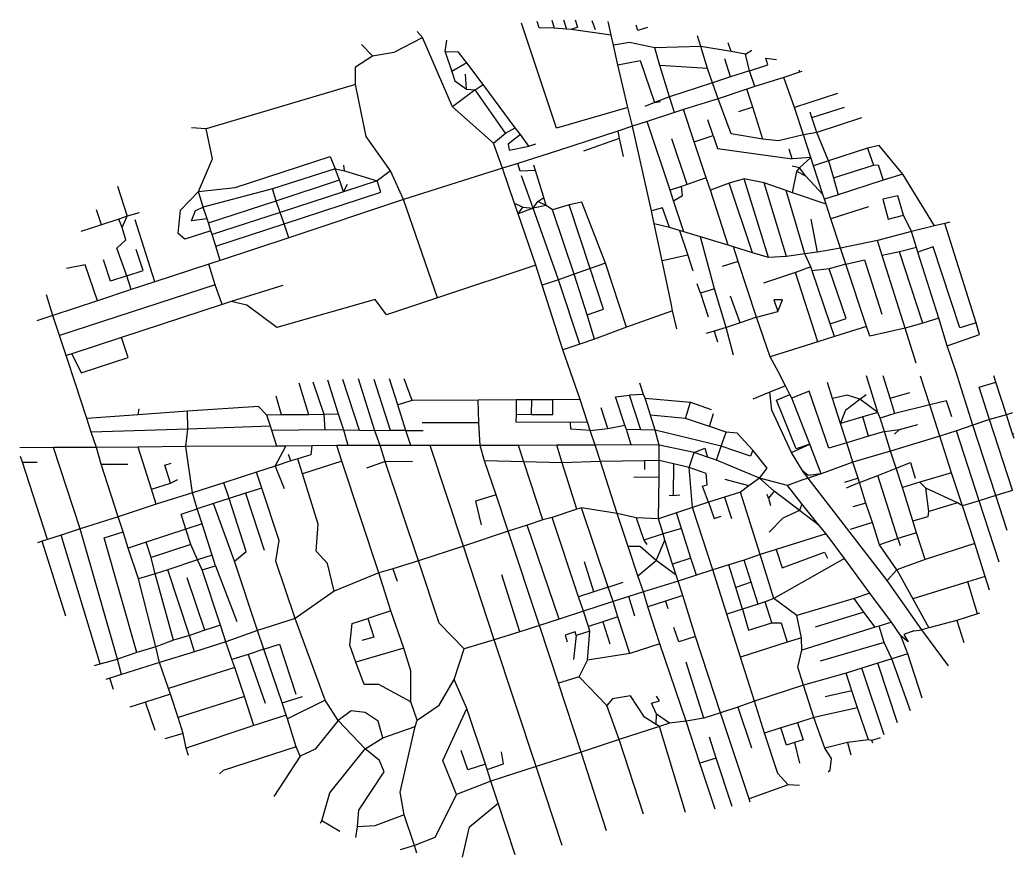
# Model space of a CAD drawing. Header units: metres. Extents: x 622161 to 624985, y 4834687 to 4837065.
import ezdxf

# ---------------------------------------------------------------- set-up
doc = ezdxf.new("R2010")
doc.units = ezdxf.units.M

msp = doc.modelspace()

# ---------------------------------------------------------------- linework, layer by layer
at = {"layer": 'ROADS'}
for points in [[(623671.4, 4837063.9), (623678.7, 4837041.1)], [(623705.2, 4837065), (623713.4, 4837038.8)], [(623738.4, 4837065.1), (623744.4, 4837044.4), (623726.6, 4837037.9)], [(623785.1, 4837063.2), (623794.6, 4837038.2)], [(623887.2, 4836816.6), (623685.2, 4836757.5), (623585.2, 4837055.6)], [(623678.7, 4837041.1), (623636.1, 4837042.4), (623630.3, 4837060.3)], [(623713.4, 4837038.8), (623678.7, 4837041.1)], [(623726.6, 4837037.9), (623713.4, 4837038.8)], [(623840.6, 4837021.3), (623726.6, 4837037.9)], [(623840.6, 4837021.3), (623832.1, 4837060.7)], [(623943.3, 4837043.1), (623916.3, 4837035), (623911, 4837049.6)], [(623162.8, 4836962.9), (623224, 4836973), (623304.7, 4837015.3)], [(623304.7, 4837015.3), (623289.6, 4837032.5)], [(623389.2, 4836818.2), (623304.7, 4837015.3)], [(623369.1, 4836974.3), (623373.6, 4837007.4)], [(623846.7, 4836993.4), (623840.6, 4837021.3)], [(624094.5, 4836989.8), (624085, 4837019.4)], [(623130.7, 4836994.9), (623162.8, 4836962.9)], [(623964.6, 4836985.4), (623892.7, 4837000.4), (623846.7, 4836993.4)], [(623859.4, 4836937.3), (623846.7, 4836993.4)], [(624094.5, 4836989.8), (623964.6, 4836985.4)], [(623978, 4836935.4), (623964.6, 4836985.4)], [(624114.2, 4836927.4), (624094.5, 4836989.8)], [(624180.6, 4836975.2), (624094.5, 4836989.8)], [(624180.6, 4836975.2), (624172.3, 4837000)], [(624221.8, 4836967.5), (624240.2, 4836979.2)], [(623113.9, 4836881.4), (623114.1, 4836932), (623162.8, 4836962.9)], [(623369.1, 4836974.3), (623387.7, 4836918)], [(623430.7, 4836943.2), (623407, 4836973.3), (623369.1, 4836974.3)], [(624178.7, 4836902.9), (624162.6, 4836954.5)], [(624221.8, 4836967.5), (624180.6, 4836975.2)], [(624233.2, 4836920), (624221.8, 4836967.5)], [(624233.2, 4836920), (624285.1, 4836937.6), (624279.4, 4836956.5), (624309.7, 4836952.7)], [(623430.7, 4836943.2), (623387.7, 4836918)], [(623476.3, 4836881.5), (623430.7, 4836943.2)], [(623859.4, 4836937.3), (623922.4, 4836949.4), (623963.3, 4836830.3)], [(623887.2, 4836816.6), (623859.4, 4836937.3)], [(624006.2, 4836846.6), (623978, 4836935.4)], [(624114.2, 4836927.4), (623978, 4836935.4)], [(624127.7, 4836886), (624114.2, 4836927.4)], [(624375, 4836916.1), (624374.8, 4836921.8)], [(623387.7, 4836918), (623395.8, 4836891.9), (623429.8, 4836867.9)], [(623429.8, 4836867.9), (623426.7, 4836910.9)], [(624178.7, 4836902.9), (624127.7, 4836886)], [(624233.2, 4836920), (624178.7, 4836902.9)], [(624248.4, 4836875.5), (624233.2, 4836920)], [(624331, 4836901.8), (624248.4, 4836875.5)], [(624375, 4836916.1), (624331, 4836901.8)], [(624360.8, 4836816.2), (624331, 4836901.8)], [(624381.8, 4836918.4), (624375, 4836916.1)], [(623113.9, 4836881.4), (622690.2, 4836755.8)], [(623213.8, 4836636.4), (623144.8, 4836733.6), (623113.9, 4836881.4)], [(623454.2, 4836866.4), (623389.2, 4836818.2)], [(623429.8, 4836867.9), (623454.2, 4836866.4)], [(623454.2, 4836866.4), (623476.3, 4836881.5)], [(623540, 4836742.9), (623454.2, 4836866.4)], [(623567.2, 4836758.5), (623476.3, 4836881.5)], [(624127.7, 4836886), (624006.2, 4836846.6)], [(624143.8, 4836841), (624127.7, 4836886)], [(624225.6, 4836867.8), (624143.8, 4836841)], [(624248.4, 4836875.5), (624225.6, 4836867.8)], [(624242.1, 4836817.4), (624225.6, 4836867.8)], [(624006.2, 4836846.6), (623963.3, 4836830.3)], [(624020.3, 4836802.1), (624006.2, 4836846.6)], [(624143.8, 4836841), (624046, 4836810.5)], [(624271.2, 4836726), (624181.4, 4836741.4), (624143.8, 4836841)], [(624483.5, 4836855.6), (624360.8, 4836816.2)], [(623505.6, 4836714.6), (623389.2, 4836818.2)], [(623900.6, 4836762.9), (623887.2, 4836816.6)], [(623963.3, 4836830.3), (623936.2, 4836819.4)], [(623963.3, 4836830.3), (623980.6, 4836833.3)], [(624046, 4836810.5), (624020.3, 4836802.1)], [(624075.9, 4836719.1), (624046, 4836810.5)], [(624242.1, 4836817.4), (624201.8, 4836804.1)], [(624271.2, 4836726), (624242.1, 4836817.4)], [(624386.4, 4836738.5), (624360.8, 4836816.2)], [(624409.8, 4836787.5), (624502.7, 4836817.5)], [(624020.3, 4836802.1), (623942.8, 4836776.7)], [(624129.7, 4836736.3), (624115, 4836781.5)], [(624409.8, 4836787.5), (624405.3, 4836802.6)], [(624424.4, 4836745), (624409.8, 4836787.5)], [(624551.3, 4836787.2), (624424.4, 4836745)], [(622690.2, 4836755.8), (622648.5, 4836758.5)], [(622668.1, 4836577.5), (622708.1, 4836670), (622690.2, 4836755.8)], [(623540, 4836742.9), (623567.2, 4836758.5)], [(623582.5, 4836739), (623567.2, 4836758.5)], [(623900.6, 4836762.9), (623858.8, 4836749)], [(623942.8, 4836776.7), (623900.6, 4836762.9)], [(623954.3, 4836522.8), (623900.6, 4836762.9)], [(624007.8, 4836581.7), (623942.8, 4836776.7)], [(623505.6, 4836714.6), (623540, 4836742.9)], [(623582.5, 4836739), (623547.9, 4836712.4), (623550.6, 4836695.2), (623606.3, 4836706.1)], [(623606.3, 4836706.1), (623582.5, 4836739)], [(623858.8, 4836749), (623687.5, 4836693)], [(623863.4, 4836728.4), (623761.8, 4836692.4)], [(623858.8, 4836749), (623863.4, 4836728.4)], [(623863.4, 4836728.4), (623874.3, 4836677.4)], [(624055.6, 4836597.7), (624012.7, 4836726.7)], [(624075.9, 4836719.1), (624129.7, 4836736.3)], [(624129.7, 4836736.3), (624142, 4836700.1), (624354.2, 4836670.4)], [(624386.4, 4836738.5), (624315.6, 4836721.4), (624271.2, 4836726)], [(624424.4, 4836745), (624386.4, 4836738.5)], [(624407.1, 4836674.3), (624386.4, 4836738.5)], [(624457.2, 4836664.3), (624424.4, 4836745)], [(623531.3, 4836643.9), (623505.6, 4836714.6)], [(623606.3, 4836706.1), (623626, 4836712.7)], [(624110.2, 4836616), (624075.9, 4836719.1)], [(624354.2, 4836670.4), (624345.5, 4836697.8)], [(624568.6, 4836700.2), (624457.2, 4836664.3)], [(624669, 4836626.5), (624601, 4836708.2), (624568.6, 4836700.2)], [(624568.6, 4836700.2), (624584.9, 4836652.1)], [(622668.1, 4836577.5), (622772.1, 4836589), (623042.5, 4836677.1), (623056.6, 4836641.6)], [(623687.5, 4836693), (623574.9, 4836656.9)], [(624407.1, 4836674.3), (624354.2, 4836670.4)], [(624375.5, 4836644.5), (624407.1, 4836674.3)], [(624414.8, 4836650.8), (624407.1, 4836674.3)], [(623056.6, 4836641.6), (622877.9, 4836584.7)], [(623069, 4836610.3), (623056.6, 4836641.6)], [(623056.6, 4836641.6), (623082.6, 4836636)], [(623082.6, 4836636), (623080.6, 4836652.8)], [(623531.3, 4836643.9), (623250.7, 4836555)], [(623574.9, 4836656.9), (623531.3, 4836643.9)], [(623566, 4836543), (623531.3, 4836643.9)], [(623625, 4836636.8), (623581.9, 4836634.9), (623574.9, 4836656.9)], [(623625, 4836636.8), (623620.2, 4836652.5)], [(624375.5, 4836644.5), (624354.4, 4836649.5)], [(624367.3, 4836634.1), (624375.5, 4836644.5)], [(624392.9, 4836621), (624375.5, 4836644.5)], [(624457.2, 4836664.3), (624414.8, 4836650.8)], [(624441.5, 4836569.1), (624414.8, 4836650.8)], [(624457.2, 4836664.3), (624471.3, 4836616)], [(624471.3, 4836616), (624584.9, 4836652.1)], [(624584.9, 4836652.1), (624598.3, 4836653.5), (624612.7, 4836609.3)], [(623082.6, 4836636), (623175.5, 4836607.7)], [(623213.8, 4836636.4), (623175.5, 4836607.7)], [(623250.7, 4836555), (623213.8, 4836636.4)], [(623618.6, 4836530.2), (623585.8, 4836622)], [(623648.5, 4836560.2), (623625, 4836636.8)], [(624110.2, 4836616), (624055.6, 4836597.7)], [(624122.1, 4836580.9), (624110.2, 4836616)], [(624217.9, 4836613.9), (624175.3, 4836601)], [(624286.7, 4836389.6), (624217.9, 4836613.9)], [(624274.8, 4836601.9), (624217.9, 4836613.9)], [(624354.8, 4836574.1), (624367.3, 4836634.1)], [(624392.9, 4836621), (624367.3, 4836634.1)], [(624441.5, 4836569.1), (624392.9, 4836621)], [(624471.3, 4836616), (624485.3, 4836568.2)], [(624669, 4836626.5), (624612.7, 4836609.3)], [(624759, 4836480), (624669, 4836626.5)], [(622438.3, 4836592.7), (622465.8, 4836507.4)], [(622877.9, 4836584.7), (622681.8, 4836533)], [(622889.1, 4836551.5), (622877.9, 4836584.7)], [(622889.1, 4836551.5), (623069, 4836610.3)], [(622911.1, 4836486.1), (623185.8, 4836576), (623175.5, 4836607.7)], [(623079.8, 4836576.9), (623069, 4836610.3)], [(623175.5, 4836607.7), (623079.8, 4836576.9)], [(623079.8, 4836576.9), (623091.5, 4836598.6)], [(624040.2, 4836592.1), (624007.8, 4836581.7)], [(624017.6, 4836551.1), (624043, 4836566), (624040.2, 4836592.1)], [(624055.6, 4836597.7), (624040.2, 4836592.1)], [(624175.3, 4836601), (624122.1, 4836580.9)], [(624241.5, 4836402.9), (624175.3, 4836601)], [(624338.3, 4836393.1), (624274.8, 4836601.9)], [(624337.7, 4836580), (624274.8, 4836601.9)], [(624612.7, 4836609.3), (624485.3, 4836568.2)], [(622703.3, 4836465.8), (622629.5, 4836441.9), (622610.7, 4836458.7), (622617.1, 4836524.3), (622668.1, 4836577.5)], [(622681.8, 4836533), (622668.1, 4836577.5)], [(623079.8, 4836576.9), (622900.3, 4836518.3)], [(623250.7, 4836555), (622924.5, 4836446.1)], [(623346.9, 4836275.8), (623250.7, 4836555)], [(623632.2, 4836549.1), (623648.5, 4836560.2)], [(623655.7, 4836537.8), (623648.5, 4836560.2)], [(624017.6, 4836551.1), (624007.8, 4836581.7)], [(624172.8, 4836425), (624122.1, 4836580.9)], [(624390.7, 4836400.3), (624337.7, 4836580)], [(624354.8, 4836574.1), (624337.7, 4836580)], [(624451.1, 4836541.1), (624354.8, 4836574.1)], [(624446.1, 4836555.5), (624441.5, 4836569.1)], [(624485.3, 4836568.2), (624446.1, 4836555.5)], [(624451.1, 4836541.1), (624446.1, 4836555.5)], [(624670.3, 4836510), (624654.5, 4836565), (624612.1, 4836555.7), (624626.8, 4836498.6), (624670.3, 4836510)], [(622692.5, 4836500.3), (622648.4, 4836494.6), (622660, 4836523.9), (622681.8, 4836533)], [(622692.5, 4836500.3), (622681.8, 4836533)], [(622696.4, 4836488.8), (622889.1, 4836551.5)], [(622900.3, 4836518.3), (622889.1, 4836551.5)], [(623576.1, 4836513.9), (623566, 4836543)], [(623589, 4836533.4), (623566, 4836543)], [(623576.1, 4836513.9), (623589, 4836533.4)], [(623618.6, 4836530.2), (623576.1, 4836513.9)], [(623589, 4836533.4), (623618.6, 4836530.2)], [(623618.6, 4836530.2), (623632.2, 4836549.1)], [(623655.7, 4836537.8), (623618.6, 4836530.2)], [(623690.2, 4836326.4), (623618.6, 4836530.2)], [(623655.7, 4836537.8), (623632.2, 4836549.1)], [(623673.9, 4836525), (623655.7, 4836537.8)], [(623720.5, 4836539.9), (623673.9, 4836525)], [(623823.8, 4836374), (623757.1, 4836547.5), (623720.5, 4836539.9)], [(623781, 4836359.1), (623720.5, 4836539.9)], [(624006.3, 4836474.9), (623986.4, 4836531.4), (623954.3, 4836522.8)], [(624046.5, 4836463.1), (624017.6, 4836551.1)], [(624463.7, 4836500.2), (624451.1, 4836541.1)], [(624570.9, 4836534.2), (624463.7, 4836500.2)], [(622392.2, 4836483), (622378.4, 4836525.2)], [(622441.9, 4836499), (622392.2, 4836483)], [(622465.8, 4836507.4), (622441.9, 4836499)], [(622451.5, 4836475.1), (622441.9, 4836499)], [(622451.5, 4836475.1), (622465.8, 4836507.4)], [(622499.9, 4836516.5), (622465.8, 4836507.4)], [(622696.4, 4836488.8), (622692.5, 4836500.3)], [(622900.3, 4836518.3), (622706.9, 4836455.4)], [(622911.1, 4836486.1), (622900.3, 4836518.3)], [(623626.5, 4836367.8), (623576.1, 4836513.9)], [(623735.3, 4836342.9), (623673.9, 4836525)], [(623962.2, 4836486.1), (623954.3, 4836522.8)], [(624426.1, 4836405.4), (624407.9, 4836499.3)], [(624491.2, 4836416.3), (624463.7, 4836500.2)], [(624693.2, 4836463.8), (624670.3, 4836510)], [(622392.2, 4836483), (622334.2, 4836464.3)], [(622464.3, 4836337.7), (622436.5, 4836416.3), (622462.1, 4836440.6), (622451.5, 4836475.1)], [(622543.9, 4836321.1), (622488.5, 4836497.5)], [(622703.3, 4836465.8), (622696.4, 4836488.8)], [(622717.4, 4836422.4), (622911.1, 4836486.1)], [(622924.5, 4836446.1), (622911.1, 4836486.1)], [(623985.2, 4836381), (623962.2, 4836486.1)], [(624006.3, 4836474.9), (623962.2, 4836486.1)], [(624034, 4836466.8), (624006.3, 4836474.9)], [(624759, 4836480), (624693.2, 4836463.8)], [(624787.6, 4836486.9), (624759, 4836480)], [(624801.9, 4836490.8), (624787.6, 4836486.9)], [(624877.3, 4836204.5), (624787.6, 4836486.9)], [(622706.9, 4836455.4), (622703.3, 4836465.8)], [(622717.4, 4836422.4), (622706.9, 4836455.4)], [(622924.5, 4836446.1), (622729.3, 4836381.8)], [(624034, 4836466.8), (624057.5, 4836396.3)], [(624046.5, 4836463.1), (624034, 4836466.8)], [(624093.6, 4836449), (624046.5, 4836463.1)], [(624133.5, 4836301.3), (624093.6, 4836449)], [(624172.8, 4836425), (624093.6, 4836449)], [(624693.2, 4836463.8), (624596.7, 4836438.5)], [(624707.4, 4836418.6), (624693.2, 4836463.8)], [(622464.3, 4836337.7), (622510.8, 4836352.8), (622491.5, 4836412.9)], [(622729.3, 4836381.8), (622717.4, 4836422.4)], [(624187.4, 4836420), (624172.8, 4836425)], [(624200.9, 4836379), (624187.4, 4836420)], [(624241.5, 4836402.9), (624187.4, 4836420)], [(624491.2, 4836416.3), (624426.1, 4836405.4)], [(624596.7, 4836438.5), (624491.2, 4836416.3)], [(624506.4, 4836371.2), (624491.2, 4836416.3)], [(624610, 4836395.9), (624596.7, 4836438.5)], [(624707.4, 4836418.6), (624658.7, 4836406.3)], [(624711.5, 4836405.5), (624707.4, 4836418.6)], [(624877.3, 4836204.5), (624830.9, 4836190.7), (624755, 4836420.4), (624711.5, 4836405.5)], [(624057.5, 4836396.3), (623985.2, 4836381)], [(624057.5, 4836396.3), (624072.2, 4836351.8)], [(624286.7, 4836389.6), (624241.5, 4836402.9)], [(624338.3, 4836393.1), (624286.7, 4836389.6)], [(624390.7, 4836400.3), (624338.3, 4836393.1)], [(624426.1, 4836405.4), (624390.7, 4836400.3)], [(624407.7, 4836363.3), (624390.7, 4836400.3)], [(624658.7, 4836406.3), (624610, 4836395.9)], [(624675.5, 4836189.3), (624610, 4836395.9)], [(624725.3, 4836203.7), (624658.7, 4836406.3)], [(624770.4, 4836218), (624711.5, 4836405.5)], [(622380.9, 4836267.2), (622346.1, 4836369.2), (622293.5, 4836358.5)], [(622464.3, 4836337.7), (622418.6, 4836322.4), (622398.3, 4836383.7)], [(622697.9, 4836371.3), (622543.9, 4836321.1)], [(622729.3, 4836381.8), (622697.9, 4836371.3)], [(622715.6, 4836312.7), (622697.9, 4836371.3)], [(623626.5, 4836367.8), (623346.9, 4836275.8)], [(623644.4, 4836311.3), (623626.5, 4836367.8)], [(623781, 4836359.1), (623735.3, 4836342.9)], [(623772.3, 4836226.9), (623818.9, 4836243), (623781, 4836359.1)], [(623823.8, 4836374), (623781, 4836359.1)], [(623883.6, 4836192.1), (623823.8, 4836374)], [(624012, 4836255.9), (623985.2, 4836381)], [(624200.9, 4836379), (624155.6, 4836364.5)], [(624253.2, 4836220.5), (624200.9, 4836379)], [(624407.7, 4836363.3), (624363.5, 4836347.6)], [(624411.5, 4836352.5), (624407.7, 4836363.3)], [(624459.7, 4836357.4), (624411.5, 4836352.5)], [(624506.4, 4836371.2), (624459.7, 4836357.4)], [(624462.3, 4836201.9), (624507.3, 4836216.7), (624459.7, 4836357.4)], [(624506.4, 4836371.2), (624560, 4836383.2), (624609.4, 4836229.2)], [(624565.3, 4836194.3), (624506.4, 4836371.2)], [(622477, 4836299), (622464.3, 4836337.7)], [(623735.3, 4836342.9), (623690.2, 4836326.4)], [(623772.3, 4836226.9), (623735.3, 4836342.9)], [(624363.5, 4836347.6), (624273.1, 4836317.4)], [(624427.6, 4836150.5), (624363.5, 4836347.6)], [(624462.3, 4836201.9), (624411.5, 4836352.5)], [(622715.6, 4836312.7), (622273.6, 4836168.5)], [(622543.9, 4836321.1), (622477, 4836299)], [(622735.2, 4836256.1), (622715.6, 4836312.7)], [(622907.8, 4836310.2), (622760.5, 4836264.6)], [(623690.2, 4836326.4), (623644.4, 4836311.3)], [(623702.9, 4836127.9), (623644.4, 4836311.3)], [(623751, 4836144.3), (623690.2, 4836326.4)], [(624093.5, 4836288.3), (624084.3, 4836315.1)], [(624133.5, 4836301.3), (624093.5, 4836288.3)], [(624166.6, 4836191.5), (624133.5, 4836301.3)], [(622254.1, 4836225), (622236, 4836284.1)], [(622477, 4836299), (622380.9, 4836267.2)], [(623346.9, 4836275.8), (623201.8, 4836227.5), (623169.6, 4836271.2), (622890.2, 4836190.9), (622805.3, 4836254.9), (622760.5, 4836264.6)], [(624093.5, 4836288.3), (624115.3, 4836221.1)], [(624206.2, 4836204.5), (624179.1, 4836280.5)], [(622380.9, 4836267.2), (622254.1, 4836225)], [(622735.2, 4836256.1), (622449.8, 4836162.6)], [(622760.5, 4836264.6), (622735.2, 4836256.1)], [(624014.7, 4836238.3), (624012, 4836255.9)], [(624313.6, 4836236.8), (624326.4, 4836269.8), (624302.5, 4836270.1), (624313.6, 4836236.8)], [(622254.1, 4836225), (622209.1, 4836210.2)], [(622273.6, 4836168.5), (622254.1, 4836225)], [(623792.8, 4836158.5), (623772.3, 4836226.9)], [(624014.7, 4836238.3), (623883.6, 4836192.1)], [(624026.7, 4836187.5), (624014.7, 4836238.3)], [(624253.2, 4836220.5), (624206.2, 4836204.5)], [(624253.2, 4836220.5), (624313.6, 4836236.8)], [(624292.1, 4836107.9), (624253.2, 4836220.5)], [(624770.4, 4836218), (624725.3, 4836203.7)], [(624794.9, 4836138.9), (624770.4, 4836218)], [(623883.6, 4836192.1), (623792.8, 4836158.5)], [(624166.6, 4836191.5), (624133.2, 4836180.9)], [(624206.2, 4836204.5), (624166.6, 4836191.5)], [(624187.3, 4836112.8), (624166.6, 4836191.5)], [(624474.6, 4836165.6), (624462.3, 4836201.9)], [(624565.3, 4836194.3), (624474.6, 4836165.6)], [(624675.5, 4836189.3), (624574.5, 4836166.9), (624565.3, 4836194.3)], [(624725.3, 4836203.7), (624675.5, 4836189.3)], [(624706.5, 4836089.7), (624675.5, 4836189.3)], [(624794.9, 4836138.9), (624886.2, 4836171.4), (624877.3, 4836204.5)], [(622292.3, 4836111.7), (622273.6, 4836168.5)], [(622308.6, 4836116.5), (622334.5, 4836062.1), (622468.3, 4836106.3), (622449.8, 4836162.6)], [(622449.8, 4836162.6), (622308.6, 4836116.5)], [(624133.2, 4836180.9), (624110.2, 4836173.8)], [(624133.2, 4836180.9), (624142.6, 4836150.2)], [(624474.6, 4836165.6), (624427.6, 4836150.5)], [(623751, 4836144.3), (623702.9, 4836127.9)], [(623792.8, 4836158.5), (623751, 4836144.3)], [(624427.6, 4836150.5), (624292.1, 4836107.9)], [(624819.2, 4836066.9), (624794.9, 4836138.9)], [(622308.6, 4836116.5), (622292.3, 4836111.7)], [(622322.1, 4836022.4), (622292.3, 4836111.7)], [(623724.3, 4836065.5), (623702.9, 4836127.9)], [(624314.8, 4836066.6), (624292.1, 4836107.9)], [(623751.7, 4835986.6), (623724.3, 4836065.5)], [(624335.1, 4836025.4), (624314.8, 4836066.6)], [(624597.2, 4835950.2), (624565.7, 4836053.9)], [(624633, 4835990.6), (624612.4, 4836054)], [(624744.9, 4835971.6), (624718.4, 4836053.4)], [(624867.8, 4835914.1), (624819.2, 4836066.9)], [(624932.4, 4836035.8), (624926.7, 4836053.5)], [(622333.3, 4835987.9), (622322.1, 4836022.4)], [(622981.5, 4835943.2), (622953.8, 4836033.1)], [(623025.1, 4835943.7), (622993.4, 4836036.3)], [(623065.4, 4835945.1), (623035.2, 4836041.5)], [(623125.1, 4835898.3), (623078.4, 4836043.8)], [(623168.6, 4835898), (623122.8, 4836045.3)], [(623213.5, 4835898.4), (623167, 4836043.9)], [(623234.2, 4835971.1), (623210.4, 4836045.8)], [(623275.4, 4835984.2), (623252.4, 4836045.4)], [(623931.9, 4836001.1), (623922.1, 4836032.9)], [(624335.1, 4836025.4), (624290.9, 4836007.5)], [(624347.6, 4836000.8), (624335.1, 4836025.4)], [(624468.8, 4835989.4), (624454.3, 4836034.9)], [(624914.8, 4835929.4), (624885.1, 4836021.5), (624932.4, 4836035.8)], [(624962.8, 4835943.2), (624932.4, 4836035.8)], [(622903.7, 4835942.7), (622888.9, 4835995.7)], [(623879.4, 4835913.3), (623852.7, 4835993.8), (623891.9, 4835998.8)], [(623931.9, 4836001.1), (623891.9, 4835998.8)], [(623924.6, 4835900.3), (623891.9, 4835998.8)], [(623936.8, 4835990.8), (623931.9, 4836001.1)], [(623952, 4835942.5), (623936.8, 4835990.8)], [(623936.8, 4835990.8), (624065.4, 4835979.4)], [(624290.9, 4836007.5), (624242.3, 4835987.9)], [(624352, 4835836.2), (624296.2, 4835956.2), (624290.9, 4836007.5)], [(624404.7, 4835859.4), (624365.7, 4835846.2), (624309.9, 4835984.9), (624347.6, 4836000.8)], [(624353.1, 4835990.7), (624347.6, 4836000.8)], [(624509.2, 4835863.5), (624458.5, 4835848.2), (624402.3, 4836010.6), (624353.1, 4835990.7)], [(624404.7, 4835859.4), (624353.1, 4835990.7)], [(624546.7, 4835987.3), (624510.5, 4835999.1), (624468.8, 4835989.4)], [(624491.7, 4835918.2), (624468.8, 4835989.4)], [(624546.7, 4835987.3), (624564.3, 4836001.2)], [(624633, 4835990.6), (624688.3, 4836007)], [(624646.2, 4835946.7), (624633, 4835990.6)], [(622351.2, 4835932.5), (622333.3, 4835987.9)], [(622862.2, 4835942.5), (622838.8, 4835966.3), (622636.8, 4835953.1)], [(623275.4, 4835984.2), (623234.2, 4835971.1)], [(623257.5, 4835898.3), (623234.2, 4835971.1)], [(623462.7, 4835984.8), (623275.4, 4835984.2)], [(623571, 4835985.4), (623462.7, 4835984.8)], [(623464.1, 4835920.7), (623462.7, 4835984.8)], [(623614.8, 4835985.7), (623571, 4835985.4)], [(623571.1, 4835943.2), (623571, 4835985.4)], [(623614.3, 4835943.7), (623675, 4835943.6), (623674.9, 4835985.9)], [(623614.3, 4835943.7), (623614.8, 4835985.7)], [(623674.9, 4835985.9), (623614.8, 4835985.7)], [(623751.7, 4835986.6), (623674.9, 4835985.9)], [(623773.1, 4835921.8), (623751.7, 4835986.6)], [(623831.2, 4835904.1), (623812.1, 4835962.6)], [(624051.8, 4835933), (624065.4, 4835979.4)], [(624065.4, 4835979.4), (624124.1, 4835957.8)], [(624491.7, 4835918.2), (624506.7, 4835957.2), (624546.7, 4835987.3)], [(624597.2, 4835950.2), (624546.7, 4835987.3)], [(624744.9, 4835971.6), (624646.2, 4835946.7)], [(624808, 4835937.2), (624792.6, 4835982.4), (624744.9, 4835971.6)], [(624773.7, 4835882.7), (624744.9, 4835971.6)], [(622497, 4835943.2), (622351.2, 4835932.5)], [(622497, 4835943.2), (622499.5, 4835959.9)], [(622636.8, 4835953.1), (622497, 4835943.2)], [(622637.5, 4835902.6), (622636.8, 4835953.1)], [(622903.7, 4835942.7), (622862.2, 4835942.5)], [(622872.6, 4835910.8), (622862.2, 4835942.5)], [(622981.5, 4835943.2), (622903.7, 4835942.7)], [(623025.1, 4835943.7), (622981.5, 4835943.2)], [(623065.4, 4835945.1), (623025.1, 4835943.7)], [(623027.5, 4835900.4), (623025.1, 4835943.7)], [(623080.6, 4835899.3), (623065.4, 4835945.1)], [(623724.8, 4835921.2), (623570.8, 4835921.8), (623571.1, 4835943.2)], [(623614.3, 4835943.7), (623571.1, 4835943.2)], [(623965.5, 4835900), (623952, 4835942.5)], [(624051.8, 4835933), (623952, 4835942.5)], [(624119.5, 4835909.9), (624051.8, 4835933)], [(624119.5, 4835909.9), (624130.8, 4835947.3)], [(624554.6, 4835937.3), (624491.7, 4835918.2)], [(624597.2, 4835950.2), (624554.6, 4835937.3)], [(624571.3, 4835882.6), (624554.6, 4835937.3)], [(624603.8, 4835933.7), (624597.2, 4835950.2)], [(624646.2, 4835946.7), (624603.8, 4835933.7)], [(624616.5, 4835895.5), (624603.8, 4835933.7)], [(624962.8, 4835943.2), (624914.8, 4835929.4)], [(624980.1, 4835948.4), (624962.8, 4835943.2)], [(624980.3, 4835889.2), (624962.8, 4835943.2)], [(622363.7, 4835893.9), (622351.2, 4835932.5)], [(622872.6, 4835910.8), (622637.5, 4835902.6)], [(622876.5, 4835898.7), (622872.6, 4835910.8)], [(623464.1, 4835920.7), (623303.1, 4835920.4)], [(623468, 4835856.3), (623464.1, 4835920.7)], [(623773.1, 4835921.8), (623724.8, 4835921.2)], [(623780.9, 4835898.5), (623725.3, 4835902.3), (623724.8, 4835921.2)], [(623780.9, 4835898.5), (623773.1, 4835921.8)], [(623831.2, 4835904.1), (623879.4, 4835913.3)], [(623883.5, 4835901.1), (623879.4, 4835913.3)], [(624166.7, 4835894.3), (624119.5, 4835909.9)], [(624509.2, 4835863.5), (624491.7, 4835918.2)], [(624659.4, 4835901.2), (624711.2, 4835916)], [(624867.8, 4835914.1), (624820.9, 4835897.4)], [(624914.8, 4835929.4), (624867.8, 4835914.1)], [(624933.1, 4835713.6), (624867.8, 4835914.1)], [(624980.5, 4835728.7), (624914.8, 4835929.4)], [(622637.5, 4835902.6), (622363.7, 4835893.9)], [(622378.1, 4835850.5), (622363.7, 4835893.9)], [(622631.8, 4835852.8), (622637.5, 4835902.6)], [(623027.5, 4835900.4), (622876.5, 4835898.7)], [(622890.3, 4835854.3), (622876.5, 4835898.7)], [(623080.6, 4835899.3), (623027.5, 4835900.4)], [(623093.2, 4835855.9), (623080.6, 4835899.3)], [(623125.1, 4835898.3), (623080.6, 4835899.3)], [(623168.6, 4835898), (623125.1, 4835898.3)], [(623213.5, 4835898.4), (623168.6, 4835898)], [(623184.2, 4835856.1), (623168.6, 4835898)], [(623257.5, 4835898.3), (623213.5, 4835898.4)], [(623257.5, 4835898.3), (623306.6, 4835898.5)], [(623271.4, 4835856.2), (623257.5, 4835898.3)], [(623780.9, 4835898.5), (623831.2, 4835904.1)], [(623795, 4835856.7), (623780.9, 4835898.5)], [(623896.9, 4835857.9), (623883.5, 4835901.1)], [(623924.6, 4835900.3), (623883.5, 4835901.1)], [(623965.5, 4835900), (623924.6, 4835900.3)], [(624152.4, 4835853.9), (623965.5, 4835900)], [(623977, 4835857.2), (623965.5, 4835900)], [(624152.4, 4835853.9), (624166.7, 4835894.3)], [(624242.7, 4835842.8), (624198.3, 4835891), (624166.7, 4835894.3)], [(624571.3, 4835882.6), (624509.2, 4835863.5)], [(624616.5, 4835895.5), (624571.3, 4835882.6)], [(624616.5, 4835895.5), (624659.4, 4835901.2)], [(624633.9, 4835840), (624616.5, 4835895.5)], [(624773.7, 4835882.7), (624633.9, 4835840)], [(624659.4, 4835901.2), (624644.7, 4835888.6)], [(624820.9, 4835897.4), (624773.7, 4835882.7)], [(624806.8, 4835778.3), (624773.7, 4835882.7)], [(624885.5, 4835698.7), (624820.9, 4835897.4)], [(624980.3, 4835889.2), (624984.1, 4835890.3)], [(624984.7, 4835875.8), (624980.3, 4835889.2)], [(622256.7, 4835850), (622160.9, 4835849.1)], [(622378.1, 4835850.5), (622256.7, 4835850)], [(622331.7, 4835618.8), (622256.7, 4835850)], [(622496.9, 4835851.7), (622378.1, 4835850.5)], [(622392, 4835803.3), (622378.1, 4835850.5)], [(622631.8, 4835852.8), (622496.9, 4835851.7)], [(622534.3, 4835732.1), (622496.9, 4835851.7)], [(622890.3, 4835854.3), (622631.8, 4835852.8)], [(622651.4, 4835721.8), (622631.8, 4835852.8)], [(622886.2, 4835796.9), (622916, 4835854.3)], [(622916, 4835854.3), (622890.3, 4835854.3)], [(622990.3, 4835855.2), (622916, 4835854.3)], [(622990.3, 4835855.2), (622987.1, 4835829.7), (622949.9, 4835818)], [(623060.9, 4835855.8), (622990.3, 4835855.2)], [(623093.2, 4835855.9), (623060.9, 4835855.8)], [(623075.2, 4835811.9), (623060.9, 4835855.8)], [(623184.2, 4835856.1), (623093.2, 4835855.9)], [(623271.4, 4835856.2), (623184.2, 4835856.1)], [(623198.1, 4835810.3), (623184.2, 4835856.1)], [(623326.6, 4835856.1), (623271.4, 4835856.2)], [(623468, 4835856.3), (623326.6, 4835856.1)], [(623420.6, 4835569.6), (623326.6, 4835856.1)], [(623480.6, 4835812.8), (623468, 4835856.3)], [(623577.2, 4835856.2), (623468, 4835856.3)], [(623685.8, 4835856.9), (623577.2, 4835856.2)], [(623592.5, 4835809.5), (623577.2, 4835856.2)], [(623701.4, 4835806.6), (623685.8, 4835856.9)], [(623795, 4835856.7), (623685.8, 4835856.9)], [(623896.9, 4835857.9), (623795, 4835856.7)], [(623810.1, 4835810.3), (623795, 4835856.7)], [(623977, 4835857.2), (623896.9, 4835857.9)], [(623976.9, 4835813.1), (623977, 4835857.2)], [(624076.2, 4835836.4), (623977, 4835857.2)], [(624076.2, 4835836.4), (624106.2, 4835848.3), (624113.7, 4835823.2)], [(624139.8, 4835814), (624152.4, 4835853.9)], [(624242.7, 4835842.8), (624236, 4835825.4), (624152.4, 4835853.9)], [(624352, 4835836.2), (624404.7, 4835859.4)], [(624437, 4835775.7), (624404.7, 4835859.4)], [(624526.3, 4835808.6), (624509.2, 4835863.5)], [(622167.9, 4835808.4), (622162.4, 4835825)], [(622930.2, 4835812.1), (622923.8, 4835830.5)], [(624062, 4835793.3), (624076.2, 4835836.4)], [(624113.7, 4835823.2), (624076.2, 4835836.4)], [(624139.8, 4835814), (624113.7, 4835823.2)], [(624261.1, 4835763.2), (624283.2, 4835791.5), (624242.7, 4835842.8)], [(624384.9, 4835783.2), (624352, 4835836.2)], [(624633.9, 4835840), (624526.3, 4835808.6)], [(624649.8, 4835791.2), (624633.9, 4835840)], [(622167.9, 4835808.4), (622209.8, 4835809)], [(622239, 4835588.9), (622167.9, 4835808.4)], [(622440.2, 4835653.8), (622392, 4835803.3)], [(622392, 4835803.3), (622467.2, 4835802.8)], [(622589, 4835749.4), (622572.7, 4835800.3), (622590.9, 4835805.4)], [(622886.2, 4835796.9), (622832.7, 4835780.1)], [(622930.2, 4835812.1), (622886.2, 4835796.9)], [(622886.2, 4835796.9), (622911.4, 4835733.5)], [(622949.9, 4835818), (622930.2, 4835812.1)], [(622963.5, 4835775.8), (622949.9, 4835818)], [(623075.2, 4835811.9), (622963.5, 4835775.8)], [(623180.2, 4835494), (623075.2, 4835811.9)], [(623198.1, 4835810.3), (623145.2, 4835792)], [(623198.1, 4835810.3), (623276.3, 4835811.7)], [(623292.9, 4835528.2), (623198.1, 4835810.3)], [(623513.3, 4835715.9), (623480.6, 4835812.8)], [(623592.5, 4835809.5), (623480.6, 4835812.8)], [(623646.6, 4835644.7), (623592.5, 4835809.5)], [(623701.4, 4835806.6), (623592.5, 4835809.5)], [(623810.1, 4835810.3), (623701.4, 4835806.6)], [(623742.3, 4835675.3), (623701.4, 4835806.6)], [(623934.7, 4835812.1), (623810.1, 4835810.3)], [(623857.5, 4835663.2), (623810.1, 4835810.3)], [(623976.9, 4835813.1), (623934.7, 4835812.1)], [(623934.7, 4835812.1), (623934.7, 4835787.5)], [(623976.8, 4835765.8), (623976.9, 4835813.1)], [(624017.5, 4835803.9), (623976.9, 4835813.1)], [(624017.5, 4835803.9), (624016.5, 4835714)], [(624062, 4835793.3), (624017.5, 4835803.9)], [(624071, 4835680.2), (624062, 4835793.3)], [(624117, 4835694.8), (624099.3, 4835740.8), (624112.6, 4835744.5), (624109.7, 4835776.2), (624062, 4835793.3)], [(624261.1, 4835763.2), (624139.8, 4835814)], [(624526.3, 4835808.6), (624437, 4835775.7)], [(624541.3, 4835763.5), (624526.3, 4835808.6)], [(624649.8, 4835791.2), (624690.8, 4835808.1), (624703.9, 4835763.3)], [(622832.7, 4835780.1), (622740.3, 4835750.3)], [(622848.2, 4835734.6), (622832.7, 4835780.1)], [(623053.8, 4835442.5), (623034.2, 4835520.7), (623002.2, 4835555.5), (623008.5, 4835632.5), (622963.5, 4835775.8)], [(623976.8, 4835765.8), (623904.5, 4835765.3)], [(623974.2, 4835647.9), (623976.8, 4835765.8)], [(624399.9, 4835763.3), (624384.9, 4835783.2)], [(624437, 4835775.7), (624399.5, 4835770.9), (624384.9, 4835783.2)], [(624437, 4835775.7), (624399.9, 4835763.3)], [(624541.3, 4835763.5), (624503.2, 4835751.1)], [(624545.5, 4835750.6), (624541.3, 4835763.5)], [(624545.5, 4835750.6), (624597.4, 4835770.8)], [(624597.4, 4835770.8), (624649.8, 4835791.2)], [(624654.8, 4835591.6), (624597.4, 4835770.8)], [(624667.2, 4835736.6), (624649.8, 4835791.2)], [(624806.8, 4835778.3), (624716.8, 4835751.4)], [(624837.8, 4835684.6), (624806.8, 4835778.3)], [(622534.3, 4835732.1), (622589, 4835749.4)], [(622589, 4835749.4), (622609.8, 4835759.2)], [(622740.3, 4835750.3), (622651.4, 4835721.8)], [(622755.3, 4835705.5), (622740.3, 4835750.3)], [(624231.4, 4835741.3), (624164.1, 4835759.8)], [(624231.4, 4835741.3), (624207.1, 4835723.4)], [(624261.1, 4835763.2), (624231.4, 4835741.3)], [(624302.7, 4835726), (624261.1, 4835763.2)], [(624340.8, 4835742.7), (624261.1, 4835763.2)], [(624382.1, 4835757.2), (624340.8, 4835742.7)], [(624382, 4835690.6), (624340.8, 4835742.7)], [(624399.9, 4835763.3), (624382.1, 4835757.2)], [(624623.9, 4835472.1), (624399.9, 4835763.3)], [(624545.5, 4835750.6), (624507.5, 4835734.6)], [(624563.9, 4835692.6), (624545.5, 4835750.6)], [(624716.8, 4835751.4), (624667.2, 4835736.6)], [(624697.4, 4835641.8), (624667.2, 4835736.6)], [(624733.5, 4835734.9), (624716.8, 4835751.4)], [(622548.2, 4835689.6), (622534.3, 4835732.1)], [(622651.4, 4835721.8), (622548.2, 4835689.6)], [(622664.2, 4835675.9), (622651.4, 4835721.8)], [(622802, 4835720.3), (622755.3, 4835705.5)], [(622848.2, 4835734.6), (622802, 4835720.3)], [(622802, 4835720.3), (622854.3, 4835558.3)], [(622942.3, 4835364.6), (622887.4, 4835527), (622897.4, 4835586.4), (622848.2, 4835734.6)], [(623513.3, 4835715.9), (623455.1, 4835697.9), (623471.2, 4835630.8)], [(623548, 4835612.8), (623513.3, 4835715.9)], [(624016.5, 4835714), (624004.8, 4835713.3)], [(624016.5, 4835714), (624035.5, 4835715.5)], [(624162.2, 4835709.2), (624117, 4835694.8)], [(624207.1, 4835723.4), (624162.2, 4835709.2)], [(624162.2, 4835709.2), (624181.6, 4835648.2)], [(624263.5, 4835546), (624207.1, 4835723.4)], [(624287.1, 4835706.1), (624283.7, 4835717.2)], [(624302.7, 4835726), (624287.1, 4835706.1)], [(624375.1, 4835671.1), (624302.7, 4835726)], [(624742.8, 4835668.4), (624733.5, 4835734.9)], [(624823.8, 4835693.5), (624733.5, 4835734.9)], [(624933.1, 4835713.6), (624885.5, 4835698.7)], [(624980.4, 4835728.1), (624933.1, 4835713.6)], [(624965.1, 4835614.7), (624933.1, 4835713.6)], [(622548.2, 4835689.6), (622440.2, 4835653.8)], [(622710.3, 4835690.8), (622664.2, 4835675.9)], [(622755.3, 4835705.5), (622710.3, 4835690.8)], [(622770.5, 4835527.3), (622710.3, 4835690.8)], [(622770.5, 4835527.3), (622803.9, 4835554.9), (622755.3, 4835705.5)], [(623756, 4835678.8), (623742.3, 4835675.3)], [(623831.3, 4835453.2), (623756, 4835678.8)], [(623857.5, 4835663.2), (623756, 4835678.8)], [(624071, 4835680.2), (624025.5, 4835665)], [(624117, 4835694.8), (624071, 4835680.2)], [(624128.6, 4835502.6), (624071, 4835680.2)], [(624117, 4835694.8), (624132.6, 4835648.7), (624152.6, 4835655.4)], [(624287.1, 4835706.1), (624293.2, 4835685.7)], [(624382, 4835690.6), (624375.1, 4835671.1)], [(624431.1, 4835628.6), (624382, 4835690.6)], [(624563.9, 4835692.6), (624526.2, 4835681.4)], [(624582.1, 4835636.9), (624563.9, 4835692.6)], [(624823.8, 4835693.5), (624742.8, 4835668.4)], [(624837.8, 4835684.6), (624823.8, 4835693.5)], [(624885.5, 4835698.7), (624837.8, 4835684.6)], [(624873, 4835577.2), (624837.8, 4835684.6)], [(624942.4, 4835524.2), (624885.5, 4835698.7)], [(622440.2, 4835653.8), (622331.7, 4835618.8)], [(622454, 4835610.9), (622440.2, 4835653.8)], [(622632.3, 4835618.5), (622618.6, 4835661.1), (622664.2, 4835675.9)], [(622678.2, 4835633.2), (622664.2, 4835675.9)], [(623673, 4835651.3), (623646.6, 4835644.7)], [(623742.3, 4835675.3), (623673, 4835651.3)], [(623747.4, 4835426), (623673, 4835651.3)], [(623888.5, 4835568.7), (623857.5, 4835663.2)], [(623910.9, 4835650.3), (623857.5, 4835663.2)], [(624025.5, 4835665), (623974.2, 4835647.9)], [(624039.6, 4835620.2), (624025.5, 4835665)], [(624375.1, 4835671.1), (624328, 4835650), (624289.4, 4835609.9)], [(624431.1, 4835628.6), (624375.1, 4835671.1)], [(624697.4, 4835641.8), (624740.8, 4835654.3), (624742.8, 4835668.4)], [(622678.2, 4835633.2), (622632.3, 4835618.5)], [(622707.4, 4835544.2), (622678.2, 4835633.2)], [(623602, 4835630.1), (623548, 4835612.8)], [(623646.6, 4835644.7), (623602, 4835630.1)], [(623692.2, 4835362.9), (623602, 4835630.1)], [(623910.9, 4835650.3), (623932.8, 4835587.4)], [(623974.2, 4835647.9), (623910.9, 4835650.3)], [(623987.6, 4835604.7), (623974.2, 4835647.9)], [(624450.9, 4835605), (624431.1, 4835628.6)], [(624582.1, 4835636.9), (624519.2, 4835616.9)], [(624602.2, 4835573.9), (624582.1, 4835636.9)], [(624707.8, 4835608.1), (624697.4, 4835641.8)], [(622278.1, 4835601.5), (622239, 4835588.9)], [(622331.7, 4835618.8), (622278.1, 4835601.5)], [(622388.6, 4835235.7), (622278.1, 4835601.5)], [(622438.2, 4835249.2), (622331.7, 4835618.8)], [(622492.6, 4835268.4), (622400, 4835593.5), (622454, 4835610.9)], [(622468.6, 4835564.7), (622454, 4835610.9)], [(622632.3, 4835618.5), (622520, 4835581.1)], [(622646.5, 4835574.4), (622632.3, 4835618.5)], [(623548, 4835612.8), (623420.6, 4835569.6)], [(623636.6, 4835344.8), (623548, 4835612.8)], [(623987.6, 4835604.7), (623932.8, 4835587.4)], [(624039.6, 4835620.2), (623987.6, 4835604.7)], [(623992.8, 4835587.4), (623987.6, 4835604.7)], [(624066.3, 4835535.8), (624039.6, 4835620.2)], [(624450.9, 4835605), (624309.3, 4835560.4)], [(624502.8, 4835534.7), (624450.9, 4835605)], [(624707.8, 4835608.1), (624654.8, 4835591.6)], [(624732.4, 4835532.5), (624707.8, 4835608.1)], [(622224.2, 4835584.2), (622210.9, 4835579.9)], [(622239, 4835588.9), (622224.2, 4835584.2)], [(622291.1, 4835371.6), (622224.2, 4835584.2)], [(622520, 4835581.1), (622468.6, 4835564.7)], [(622534.1, 4835538), (622520, 4835581.1)], [(622646.5, 4835574.4), (622534.1, 4835538)], [(622665.1, 4835530.8), (622646.5, 4835574.4)], [(623420.6, 4835569.6), (623292.9, 4835528.2)], [(623508, 4835304.1), (623420.6, 4835569.6)], [(623967.9, 4835529), (623922.5, 4835569.4), (623888.5, 4835568.7)], [(623915.7, 4835486.1), (623888.5, 4835568.7)], [(623932.8, 4835587.4), (623941.5, 4835574.5)], [(623967.9, 4835529), (623992.8, 4835587.4)], [(624014.7, 4835518.9), (623992.8, 4835587.4)], [(624654.8, 4835591.6), (624602.2, 4835573.9)], [(624651.9, 4835502.7), (624602.2, 4835573.9)], [(624654.8, 4835591.6), (624660.9, 4835571.9)], [(624873, 4835577.2), (624732.4, 4835532.5)], [(624902.8, 4835484.1), (624873, 4835577.2)], [(622497.7, 4835476.8), (622468.6, 4835564.7)], [(622544.9, 4835491.4), (622534.1, 4835538)], [(622707.4, 4835544.2), (622665.1, 4835530.8)], [(622716.9, 4835513.9), (622707.4, 4835544.2)], [(624263.5, 4835546), (624218, 4835530.7)], [(624309.3, 4835560.4), (624263.5, 4835546)], [(624302.3, 4835421.1), (624263.5, 4835546)], [(624309.3, 4835560.4), (624326.1, 4835508.9), (624446.1, 4835552.9), (624455, 4835535.7)], [(622665.1, 4835530.8), (622581.3, 4835502.8)], [(622678.9, 4835502.5), (622665.1, 4835530.8)], [(622678.9, 4835502.5), (622716.9, 4835513.9)], [(622716.9, 4835513.9), (622776.7, 4835355.8)], [(622835.6, 4835330.3), (622770.5, 4835527.3)], [(623292.9, 4835528.2), (623220.4, 4835505.8)], [(623422.9, 4835278.4), (623351.4, 4835351.1), (623292.9, 4835528.2)], [(623791.4, 4835440.3), (623764.1, 4835525.7)], [(623915.7, 4835486.1), (623967.9, 4835529)], [(624024.5, 4835487.7), (623967.9, 4835529)], [(624066.3, 4835535.8), (624014.7, 4835518.9)], [(624024.5, 4835487.7), (624014.7, 4835518.9)], [(624082.1, 4835487.4), (624066.3, 4835535.8)], [(624174.1, 4835517), (624128.6, 4835502.6)], [(624218, 4835530.7), (624174.1, 4835517)], [(624194.6, 4835452.8), (624174.1, 4835517)], [(624237.4, 4835467.6), (624218, 4835530.7)], [(624502.8, 4835534.7), (624302.3, 4835421.1)], [(624575.3, 4835436.3), (624502.8, 4835534.7)], [(624732.4, 4835532.5), (624651.9, 4835502.7)], [(622544.9, 4835491.4), (622497.7, 4835476.8)], [(622581.3, 4835502.8), (622544.9, 4835491.4)], [(622597.1, 4835303.3), (622544.9, 4835491.4)], [(622642.2, 4835316.5), (622581.3, 4835502.8)], [(622731.1, 4835345.3), (622678.9, 4835502.5)], [(623180.2, 4835494), (623053.8, 4835442.5)], [(623220.4, 4835505.8), (623180.2, 4835494)], [(623214.3, 4835386.7), (623180.2, 4835494)], [(623220.4, 4835505.8), (623232.4, 4835470.2)], [(623580.5, 4835327.1), (623530, 4835488.1)], [(623931.7, 4835440), (623915.7, 4835486.1)], [(624030.2, 4835471), (624024.5, 4835487.7)], [(624082.1, 4835487.4), (624030.2, 4835471)], [(624128.6, 4835502.6), (624082.1, 4835487.4)], [(624168.9, 4835376.7), (624128.6, 4835502.6)], [(624651.9, 4835502.7), (624623.9, 4835472.1)], [(624651.9, 4835502.7), (624696.9, 4835420.5)], [(624902.8, 4835484.1), (624853.6, 4835469.1)], [(624914.8, 4835445.3), (624902.8, 4835484.1)], [(622547, 4835284.5), (622497.7, 4835476.8)], [(622686.2, 4835331), (622636.1, 4835479.6)], [(623831.3, 4835453.2), (623791.4, 4835440.3)], [(623831.3, 4835453.2), (623873.9, 4835467.6)], [(623846.2, 4835412.6), (623831.3, 4835453.2)], [(624030.2, 4835471), (623931.7, 4835440)], [(624043.8, 4835429.4), (624030.2, 4835471)], [(624237.4, 4835467.6), (624194.6, 4835452.8)], [(624212.8, 4835390.9), (624194.6, 4835452.8)], [(624257.5, 4835405.1), (624237.4, 4835467.6)], [(624722.1, 4835332), (624623.9, 4835472.1)], [(624853.6, 4835469.1), (624696.9, 4835420.5)], [(624880.7, 4835378), (624853.6, 4835469.1)], [(623053.8, 4835442.5), (622942.3, 4835364.6)], [(623791.4, 4835440.3), (623747.4, 4835426)], [(623761.7, 4835385.1), (623747.4, 4835426)], [(623890.5, 4835426.7), (623846.2, 4835412.6)], [(623931.7, 4835440), (623890.5, 4835426.7)], [(623907.1, 4835371.2), (623890.5, 4835426.7)], [(623944.6, 4835397.7), (623931.7, 4835440)], [(624043.8, 4835429.4), (623994.1, 4835413.6)], [(624080.2, 4835313.7), (624043.8, 4835429.4)], [(624575.3, 4835436.3), (624530.2, 4835421.6)], [(624636.2, 4835354), (624575.3, 4835436.3)], [(623846.2, 4835412.6), (623761.7, 4835385.1)], [(623859.1, 4835369.2), (623846.2, 4835412.6)], [(623994.1, 4835413.6), (623944.6, 4835397.7)], [(623978.8, 4835292.9), (623944.6, 4835397.7)], [(623994.1, 4835413.6), (624001.2, 4835393.3)], [(624257.5, 4835405.1), (624212.8, 4835390.9)], [(624277.6, 4835411.5), (624257.5, 4835405.1)], [(624302.3, 4835421.1), (624277.6, 4835411.5)], [(624296.8, 4835352.4), (624277.6, 4835411.5)], [(624367.8, 4835372.8), (624302.3, 4835421.1)], [(624530.2, 4835421.6), (624367.8, 4835372.8)], [(624558.3, 4835382.8), (624530.2, 4835421.6)], [(624696.9, 4835420.5), (624742.9, 4835338.4)], [(623214.3, 4835386.7), (623149, 4835364.8)], [(623251.1, 4835279.9), (623214.3, 4835386.7)], [(623761.7, 4835385.1), (623692.2, 4835362.9)], [(623776, 4835342.2), (623761.7, 4835385.1)], [(623859.1, 4835369.2), (623816.2, 4835354.8)], [(623893.2, 4835265.4), (623859.1, 4835369.2)], [(624212.8, 4835390.9), (624168.9, 4835376.7)], [(624208, 4835254.4), (624168.9, 4835376.7)], [(624212.8, 4835390.9), (624230.2, 4835331.4), (624296.8, 4835352.4)], [(624380.9, 4835309.8), (624367.8, 4835372.8)], [(624558.3, 4835382.8), (624419.2, 4835339.5)], [(624590.3, 4835339.5), (624558.3, 4835382.8)], [(624880.7, 4835378), (624821.6, 4835359.3)], [(624886.1, 4835379.7), (624880.7, 4835378)], [(622731.1, 4835345.3), (622686.2, 4835331)], [(622746.1, 4835298.3), (622731.1, 4835345.3)], [(622942.3, 4835364.6), (622835.6, 4835330.3)], [(623028, 4835132.2), (622942.3, 4835364.6)], [(623115.2, 4835240.4), (623097.6, 4835288.4), (623104.9, 4835350), (623149, 4835364.8)], [(623149, 4835364.8), (623166.3, 4835311.9), (623131.6, 4835301.9)], [(623636.6, 4835344.8), (623580.5, 4835327.1)], [(623692.2, 4835362.9), (623636.6, 4835344.8)], [(623690.6, 4835181.2), (623636.6, 4835344.8)], [(623816.2, 4835354.8), (623776, 4835342.2)], [(623779.3, 4835328.7), (623776, 4835342.2)], [(623816.2, 4835354.8), (623836.3, 4835293)], [(624296.8, 4835352.4), (624323.4, 4835352.5), (624340, 4835297)], [(624601.2, 4835342.8), (624590.3, 4835339.5)], [(624636.2, 4835354), (624601.2, 4835342.8)], [(624615.9, 4835296.8), (624601.2, 4835342.8)], [(624663.3, 4835315.1), (624636.2, 4835354)], [(624821.6, 4835359.3), (624742.9, 4835338.4)], [(624821.6, 4835359.3), (624841.5, 4835296.6)], [(622642.2, 4835316.5), (622597.1, 4835303.3)], [(622686.2, 4835331), (622642.2, 4835316.5)], [(622656.5, 4835270.3), (622642.2, 4835316.5)], [(622835.6, 4835330.3), (622746.1, 4835298.3)], [(622853.7, 4835277.5), (622835.6, 4835330.3)], [(623580.5, 4835327.1), (623508, 4835304.1)], [(623740.8, 4835316.2), (623738.4, 4835326.3), (623709.8, 4835316.8), (623715.6, 4835298.5)], [(623740.8, 4835316.2), (623732.9, 4835248.3)], [(623779.3, 4835328.7), (623740.8, 4835316.2)], [(623773.3, 4835246.5), (623779.3, 4835328.7)], [(624080.2, 4835313.7), (624032.3, 4835298.3), (624018.3, 4835339.1)], [(624151.1, 4835096.7), (624080.2, 4835313.7)], [(624590.3, 4835339.5), (624381.4, 4835274.7)], [(624699.4, 4835329.3), (624671.4, 4835318.6), (624683.6, 4835298.2), (624663.3, 4835315.1)], [(624683.2, 4835264.4), (624663.3, 4835315.1)], [(624699.4, 4835329.3), (624722.1, 4835332)], [(624742.9, 4835338.4), (624722.1, 4835332)], [(624798.3, 4835229.9), (624722.1, 4835332)], [(622547, 4835284.5), (622492.6, 4835268.4)], [(622597.1, 4835303.3), (622547, 4835284.5)], [(622557.8, 4835240), (622547, 4835284.5)], [(622746.1, 4835298.3), (622656.5, 4835270.3)], [(622763.3, 4835247.7), (622746.1, 4835298.3)], [(622853.7, 4835277.5), (622897.9, 4835291.4), (622944.7, 4835149.4)], [(623508, 4835304.1), (623422.9, 4835278.4)], [(623626.8, 4834943.9), (623508, 4835304.1)], [(623978.8, 4835292.9), (623893.2, 4835265.4)], [(624053.3, 4835073.3), (623978.8, 4835292.9)], [(624340, 4835297), (624208, 4835254.4)], [(624380.9, 4835309.8), (624340, 4835297)], [(624381.4, 4835274.7), (624380.9, 4835309.8)], [(624615.9, 4835296.8), (624433.7, 4835243.3)], [(624637.7, 4835250), (624615.9, 4835296.8)], [(622492.6, 4835268.4), (622438.2, 4835249.2)], [(622656.5, 4835270.3), (622557.8, 4835240)], [(622809.5, 4835262.2), (622763.3, 4835247.7)], [(622853.7, 4835277.5), (622809.5, 4835262.2)], [(622809.5, 4835262.2), (622857.3, 4835123.9)], [(622905.5, 4835125.1), (622853.7, 4835277.5)], [(623251.1, 4835279.9), (623115.2, 4835240.4)], [(623271.2, 4835128.2), (623271.6, 4835216.2), (623251.1, 4835279.9)], [(623394.6, 4835191.7), (623422.9, 4835278.4)], [(623893.2, 4835265.4), (623773.3, 4835246.5)], [(624386.4, 4835174.7), (624370.4, 4835226.3), (624381.4, 4835274.7)], [(624683.2, 4835264.4), (624637.7, 4835250)], [(624723.8, 4835138.1), (624683.2, 4835264.4)], [(622373.1, 4835231.2), (622388.6, 4835235.7)], [(622388.6, 4835235.7), (622438.2, 4835249.2)], [(622449.1, 4835205.8), (622438.2, 4835249.2)], [(622557.8, 4835240), (622449.1, 4835205.8)], [(622583.2, 4835165.2), (622557.8, 4835240)], [(622771.5, 4835225.2), (622763.3, 4835247.7)], [(623271.2, 4835128.2), (623180.8, 4835177.2), (623139.1, 4835177), (623115.2, 4835240.4)], [(623749.1, 4835199.1), (623773.3, 4835246.5)], [(624103.1, 4835081.7), (624052.9, 4835240.9)], [(624247.6, 4835129.9), (624208, 4835254.4)], [(624597.4, 4835237.5), (624552.2, 4835223.6)], [(624637.7, 4835250), (624597.4, 4835237.5)], [(624653.4, 4835067.9), (624597.4, 4835237.5)], [(624690.8, 4835102.2), (624637.7, 4835250)], [(622449.1, 4835205.8), (622416.4, 4835195)], [(622771.5, 4835225.2), (622583.2, 4835165.2)], [(622798.4, 4835143.3), (622771.5, 4835225.2)], [(623749.1, 4835199.1), (623690.6, 4835181.2)], [(623827.8, 4835117.4), (623749.1, 4835199.1)], [(624507.7, 4835209.7), (624386.4, 4835174.7)], [(624552.2, 4835223.6), (624507.7, 4835209.7)], [(624524.2, 4835159.5), (624507.7, 4835209.7)], [(624615.2, 4835033.8), (624552.2, 4835223.6)], [(622416.4, 4835195), (622404.7, 4835191)], [(622426.6, 4835163.1), (622416.4, 4835195)], [(623289.2, 4835075.8), (623351.3, 4835118.1), (623394.6, 4835191.7)], [(623430.6, 4835108.7), (623394.6, 4835191.7)], [(623755.3, 4834985.1), (623690.6, 4835181.2)], [(624386.4, 4835174.7), (624247.6, 4835129.9)], [(624415.5, 4835083.1), (624386.4, 4835174.7)], [(622588.4, 4835149.8), (622518, 4835127)], [(622588.4, 4835149.8), (622583.2, 4835165.2)], [(622610.1, 4835083), (622588.4, 4835149.8)], [(622798.4, 4835143.3), (622610.1, 4835083)], [(622825.5, 4835060.7), (622798.4, 4835143.3)], [(622905.5, 4835125.1), (622963.3, 4835142.6)], [(623968.3, 4835063.4), (623934.6, 4835084.6), (623895.4, 4835144.5), (623843.8, 4835136), (623827.8, 4835117.4)], [(623968.9, 4835092.8), (623954.9, 4835123.9), (623977.1, 4835130.2), (623968.9, 4835143.7)], [(624524.2, 4835159.5), (624447.7, 4835141.8)], [(624539.9, 4835110.9), (624524.2, 4835159.5)], [(622518, 4835127), (622473.3, 4835112.8)], [(622544.8, 4835046.3), (622518, 4835127)], [(622917.1, 4835089.7), (622905.5, 4835125.1)], [(623028, 4835132.2), (622920.9, 4835079.4)], [(623065, 4835075.2), (623028, 4835132.2)], [(623289.2, 4835075.8), (623271.2, 4835128.2)], [(623862.7, 4835020.6), (623827.8, 4835117.4)], [(624247.6, 4835129.9), (624200.4, 4835112.7)], [(624276.1, 4835038.7), (624247.6, 4835129.9)], [(622917.1, 4835089.7), (622825.5, 4835060.7)], [(622920.9, 4835079.4), (622917.1, 4835089.7)], [(623191.9, 4835025.8), (623178.2, 4835073.2), (623142, 4835097.5), (623102.1, 4835102.6), (623065, 4835075.2)], [(623400.8, 4834864.5), (623362.3, 4834961.2), (623430.6, 4835108.7)], [(623482.9, 4834950.3), (623430.6, 4835108.7)], [(623968.3, 4835063.4), (623968.9, 4835092.8)], [(624006.2, 4835067), (623968.9, 4835092.8)], [(624151.1, 4835096.7), (624103.1, 4835081.7)], [(624200.4, 4835112.7), (624151.1, 4835096.7)], [(624232.1, 4834852), (624151.1, 4835096.7)], [(624200.4, 4835112.7), (624238.9, 4834997.5)], [(624539.9, 4835110.9), (624415.5, 4835083.1)], [(624570.7, 4835019.6), (624539.9, 4835110.9)], [(622624.4, 4835038.1), (622610.1, 4835083)], [(622825.5, 4835060.7), (622633.4, 4834996.1)], [(622945.4, 4834999.7), (622920.9, 4835079.4)], [(623065, 4835075.2), (622999.2, 4834992.9), (622956.9, 4834973.4)], [(623141.5, 4834994.4), (623065, 4835075.2)], [(623283.1, 4835057.4), (623289.2, 4835075.8)], [(623977.4, 4835057.4), (623968.3, 4835063.4)], [(624006.2, 4835067), (623977.4, 4835057.4)], [(624053.3, 4835073.3), (624006.2, 4835067)], [(624103.1, 4835081.7), (624053.3, 4835073.3)], [(624092.4, 4834954), (624053.3, 4835073.3)], [(624369.2, 4835068.4), (624322.1, 4835053.5)], [(624369.2, 4835068.4), (624385.4, 4835019.9), (624361.2, 4835012.2)], [(624415.5, 4835083.1), (624369.2, 4835068.4)], [(624447.3, 4834995.7), (624415.5, 4835083.1)], [(622624.4, 4835038.1), (622572.6, 4835022.7)], [(622633.4, 4834996.1), (622624.4, 4835038.1)], [(623191.9, 4835025.8), (623283.1, 4835057.4)], [(623252.5, 4834806.9), (623240.7, 4834870.9), (623283.1, 4835057.4)], [(623977.4, 4835057.4), (623862.7, 4835020.6)], [(624051.5, 4834813.1), (623977.4, 4835057.4)], [(624322.1, 4835053.5), (624276.1, 4835038.7)], [(624342.9, 4834891.7), (624313.1, 4834924.2), (624276.1, 4835038.7)], [(624361.2, 4835012.2), (624337.8, 4835005.1), (624322.1, 4835053.5)], [(623141.5, 4834994.4), (623191.9, 4835025.8)], [(623862.7, 4835020.6), (623755.3, 4834985.1)], [(623932.5, 4834809), (623862.7, 4835020.6)], [(624138.9, 4834968), (624119.5, 4835027.2)], [(624361.2, 4835012.2), (624375.4, 4834953.5)], [(624511.9, 4835012.6), (624447.3, 4834995.7)], [(624570.7, 4835019.6), (624511.9, 4835012.6)], [(624511.9, 4835012.6), (624521.3, 4834976.9)], [(624581, 4835018.3), (624570.7, 4835019.6)], [(624604.2, 4835025.6), (624581, 4835018.3)], [(624583.4, 4835010.4), (624581, 4835018.3)], [(622640.1, 4834974.9), (622633.4, 4834996.1)], [(622945.4, 4834999.7), (622738.2, 4834932.6), (622727.9, 4834923.4)], [(622956.9, 4834973.4), (622881.9, 4834859.3)], [(622956.9, 4834973.4), (622945.4, 4834999.7)], [(623018.6, 4834789.4), (623041.4, 4834869.4), (623141.5, 4834994.4)], [(623119.9, 4834772.8), (623123.8, 4834820.3), (623195.1, 4834929.4), (623182.2, 4834961.1), (623141.5, 4834994.4)], [(623482.9, 4834950.3), (623433.2, 4834934.3), (623414.2, 4834989.7)], [(623487.7, 4834935.5), (623534.2, 4834951.4), (623529.1, 4834985.5)], [(623755.3, 4834985.1), (623626.8, 4834943.9)], [(623827.2, 4834761.5), (623755.3, 4834985.1)], [(624456.5, 4834928.6), (624462.4, 4834933.5), (624465.6, 4834967), (624447.3, 4834995.7)], [(623487.7, 4834935.5), (623482.9, 4834950.3)], [(624138.9, 4834968), (624092.4, 4834954)], [(624135.9, 4834822.6), (624092.4, 4834954)], [(624183.6, 4834830.4), (624138.9, 4834968)], [(623498.5, 4834902.8), (623487.7, 4834935.5)], [(623626.8, 4834943.9), (623498.5, 4834902.8)], [(623700.8, 4834719.5), (623626.8, 4834943.9)], [(623498.5, 4834902.8), (623400.8, 4834864.5)], [(623518.8, 4834839.6), (623498.5, 4834902.8)], [(624342.9, 4834891.7), (624232.1, 4834852)], [(624374.7, 4834889.8), (624342.9, 4834891.7)], [(623400.8, 4834864.5), (623339.8, 4834742.2), (623281.2, 4834719.8)], [(623418.3, 4834686.7), (623438.2, 4834772.3), (623518.8, 4834839.6)], [(623567.5, 4834692.8), (623518.8, 4834839.6)], [(624235, 4834842.9), (624232.1, 4834852)], [(623252.5, 4834806.9), (623169.2, 4834775.1), (623119.9, 4834772.8)], [(623281.2, 4834719.8), (623252.5, 4834806.9)], [(623014.9, 4834783.2), (623018.6, 4834789.4)], [(623069.4, 4834759.1), (623018.6, 4834789.4)], [(623115.2, 4834742.2), (623119.9, 4834772.8)], [(623281.2, 4834719.8), (623240.5, 4834707.4)], [(623288.7, 4834697.9), (623281.2, 4834719.8)]]:
    msp.add_lwpolyline(points, dxfattribs=at)

doc.saveas('drawing.dxf')
